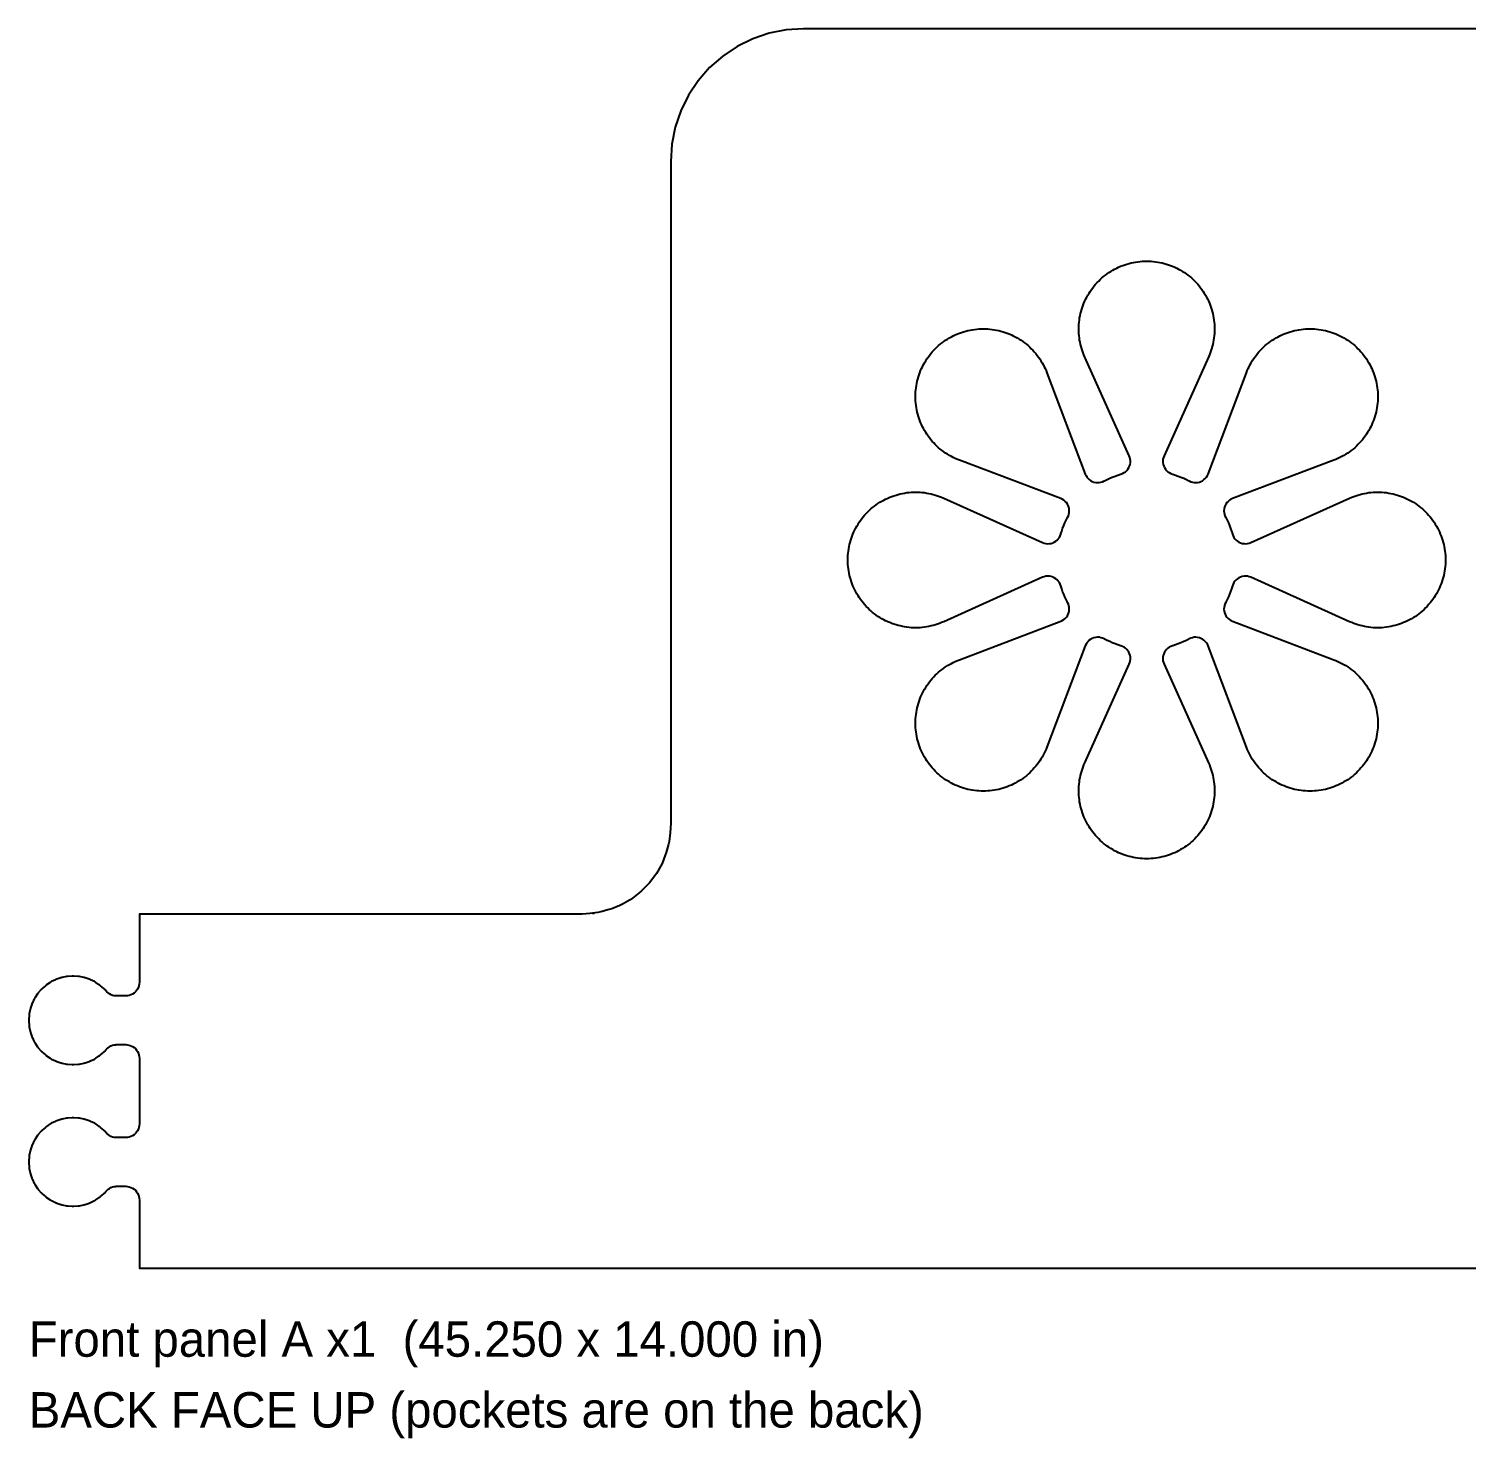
# Model space of a CAD drawing. Header units: inches. Extents: x 0 to 45.2, y -1.9 to 14.
# Drawn here: x 0 to 16.23, y -1.92 to 14 of the extents above; entities that cross this region are included whole.
import ezdxf

# ---------------------------------------------------------------- set-up
doc = ezdxf.new("R2010")
doc.units = ezdxf.units.IN
doc.header["$MEASUREMENT"] = 0
for name, color, linetype in [('CUT_INSIDE', 5, 'Continuous'), ('CUT_OUTSIDE', 1, 'Continuous'), ('LABEL', 3, 'Continuous')]:
    doc.layers.add(name, color=color, linetype=linetype)

msp = doc.modelspace()

# ---------------------------------------------------------------- linework, layer by layer
at = {"layer": 'CUT_INSIDE'}
msp.add_lwpolyline([(13.391, 5.366), (13.39, 5.341), (13.387, 5.316), (13.385, 5.291), (13.381, 5.267), (13.376, 5.242), (13.371, 5.217), (13.365, 5.193), (13.358, 5.169), (13.35, 5.145), (13.342, 5.122), (13.333, 5.098), (13.323, 5.075), (13.312, 5.052), (13.301, 5.03), (13.288, 5.008), (13.276, 4.987), (13.262, 4.966), (13.248, 4.945), (13.233, 4.925), (13.217, 4.905), (13.201, 4.886), (13.184, 4.868), (13.167, 4.85), (13.149, 4.832), (13.13, 4.815), (13.111, 4.799), (13.091, 4.783), (13.071, 4.768), (13.051, 4.754), (13.029, 4.741), (13.008, 4.728), (12.986, 4.716), (12.964, 4.704), (12.941, 4.693), (12.918, 4.683), (12.895, 4.674), (12.871, 4.666), (12.847, 4.658), (12.823, 4.651), (12.799, 4.645), (12.774, 4.64), (12.75, 4.635), (12.725, 4.632), (12.7, 4.629), (12.675, 4.627), (12.65, 4.625), (12.625, 4.625), (12.6, 4.625), (12.575, 4.627), (12.55, 4.629), (12.525, 4.632), (12.5, 4.635), (12.475, 4.64), (12.451, 4.645), (12.426, 4.651), (12.402, 4.658), (12.378, 4.666), (12.355, 4.674), (12.331, 4.683), (12.308, 4.693), (12.286, 4.704), (12.263, 4.716), (12.241, 4.728), (12.22, 4.741), (12.199, 4.754), (12.178, 4.768), (12.158, 4.783), (12.138, 4.799), (12.119, 4.815), (12.101, 4.832), (12.083, 4.85), (12.065, 4.868), (12.048, 4.886), (12.032, 4.905), (12.017, 4.925), (12.002, 4.945), (11.987, 4.966), (11.974, 4.987), (11.961, 5.008), (11.949, 5.03), (11.937, 5.052), (11.927, 5.075), (11.917, 5.098), (11.907, 5.122), (11.899, 5.145), (11.891, 5.169), (11.884, 5.193), (11.878, 5.217), (11.873, 5.242), (11.868, 5.267), (11.865, 5.291), (11.862, 5.316), (11.86, 5.341), (11.859, 5.366), (11.858, 5.392), (11.859, 5.417), (11.86, 5.442), (11.862, 5.467), (11.865, 5.492), (11.868, 5.516), (11.873, 5.541), (11.878, 5.566), (11.884, 5.59), (11.891, 5.614), (11.899, 5.638), (11.907, 5.661), (11.917, 5.685), (11.927, 5.709), (12.429, 6.824), (12.436, 6.842), (12.44, 6.862), (12.442, 6.881), (12.441, 6.901), (12.438, 6.921), (12.432, 6.94), (12.424, 6.957), (12.413, 6.974), (12.4, 6.989), (12.386, 7.003), (12.369, 7.014), (12.352, 7.023), (12.333, 7.03), (12.331, 7.03), (12.299, 7.041), (12.268, 7.052), (12.237, 7.064), (12.207, 7.077), (12.177, 7.091), (12.147, 7.106), (12.145, 7.108), (12.127, 7.116), (12.108, 7.122), (12.088, 7.126), (12.069, 7.127), (12.049, 7.125), (12.03, 7.121), (12.011, 7.114), (11.994, 7.105), (11.977, 7.093), (11.963, 7.08), (11.95, 7.065), (11.94, 7.048), (11.932, 7.03), (11.498, 5.887), (11.488, 5.862), (11.478, 5.839), (11.468, 5.817), (11.456, 5.794), (11.444, 5.772), (11.431, 5.751), (11.417, 5.73), (11.403, 5.709), (11.388, 5.689), (11.373, 5.669), (11.356, 5.65), (11.34, 5.632), (11.322, 5.614), (11.304, 5.596), (11.286, 5.579), (11.266, 5.563), (11.247, 5.547), (11.227, 5.532), (11.206, 5.518), (11.185, 5.505), (11.163, 5.492), (11.141, 5.48), (11.119, 5.468), (11.097, 5.457), (11.073, 5.447), (11.05, 5.438), (11.027, 5.43), (11.003, 5.422), (10.979, 5.415), (10.954, 5.409), (10.93, 5.404), (10.905, 5.399), (10.88, 5.396), (10.855, 5.393), (10.83, 5.391), (10.805, 5.389), (10.78, 5.389), (10.755, 5.389), (10.73, 5.391), (10.705, 5.393), (10.68, 5.396), (10.655, 5.399), (10.631, 5.404), (10.606, 5.409), (10.582, 5.415), (10.558, 5.422), (10.534, 5.43), (10.51, 5.438), (10.487, 5.447), (10.464, 5.457), (10.441, 5.468), (10.419, 5.48), (10.397, 5.492), (10.375, 5.505), (10.354, 5.518), (10.334, 5.532), (10.314, 5.547), (10.294, 5.563), (10.275, 5.579), (10.256, 5.596), (10.238, 5.614), (10.221, 5.632), (10.204, 5.65), (10.188, 5.669), (10.172, 5.689), (10.157, 5.709), (10.143, 5.73), (10.129, 5.751), (10.116, 5.772), (10.104, 5.794), (10.093, 5.817), (10.082, 5.839), (10.072, 5.862), (10.063, 5.886), (10.054, 5.909), (10.047, 5.933), (10.04, 5.957), (10.034, 5.981), (10.028, 6.006), (10.024, 6.031), (10.02, 6.055), (10.017, 6.08), (10.015, 6.105), (10.014, 6.13), (10.014, 6.156), (10.014, 6.181), (10.015, 6.206), (10.017, 6.231), (10.02, 6.256), (10.024, 6.28), (10.028, 6.305), (10.034, 6.33), (10.04, 6.354), (10.047, 6.378), (10.054, 6.402), (10.063, 6.426), (10.072, 6.449), (10.082, 6.472), (10.093, 6.495), (10.104, 6.517), (10.116, 6.539), (10.129, 6.56), (10.143, 6.581), (10.157, 6.602), (10.172, 6.622), (10.188, 6.642), (10.204, 6.661), (10.221, 6.679), (10.238, 6.697), (10.256, 6.715), (10.275, 6.732), (10.294, 6.748), (10.314, 6.764), (10.334, 6.779), (10.354, 6.793), (10.375, 6.806), (10.397, 6.819), (10.419, 6.831), (10.441, 6.843), (10.464, 6.854), (10.487, 6.864), (10.512, 6.873), (11.654, 7.307), (11.672, 7.315), (11.689, 7.326), (11.704, 7.338), (11.718, 7.353), (11.729, 7.369), (11.738, 7.386), (11.745, 7.405), (11.75, 7.424), (11.751, 7.444), (11.75, 7.464), (11.747, 7.483), (11.741, 7.502), (11.732, 7.52), (11.731, 7.522), (11.716, 7.552), (11.702, 7.582), (11.689, 7.612), (11.676, 7.643), (11.665, 7.674), (11.655, 7.706), (11.654, 7.708), (11.648, 7.727), (11.639, 7.745), (11.627, 7.761), (11.614, 7.775), (11.599, 7.788), (11.582, 7.799), (11.564, 7.807), (11.545, 7.813), (11.526, 7.816), (11.506, 7.817), (11.486, 7.815), (11.467, 7.811), (11.449, 7.804), (10.334, 7.302), (10.309, 7.292), (10.286, 7.283), (10.263, 7.274), (10.239, 7.267), (10.215, 7.26), (10.19, 7.254), (10.166, 7.248), (10.141, 7.244), (10.116, 7.24), (10.091, 7.237), (10.066, 7.235), (10.041, 7.234), (10.016, 7.234), (9.991, 7.234), (9.966, 7.235), (9.941, 7.237), (9.916, 7.24), (9.891, 7.244), (9.867, 7.248), (9.842, 7.254), (9.818, 7.26), (9.794, 7.267), (9.77, 7.274), (9.746, 7.283), (9.723, 7.292), (9.7, 7.302), (9.677, 7.313), (9.655, 7.324), (9.633, 7.336), (9.611, 7.349), (9.59, 7.363), (9.57, 7.377), (9.55, 7.392), (9.53, 7.408), (9.511, 7.424), (9.492, 7.441), (9.474, 7.458), (9.457, 7.476), (9.44, 7.495), (9.424, 7.514), (9.408, 7.533), (9.393, 7.554), (9.379, 7.574), (9.365, 7.595), (9.352, 7.617), (9.34, 7.639), (9.329, 7.661), (9.318, 7.684), (9.308, 7.707), (9.299, 7.73), (9.29, 7.754), (9.283, 7.778), (9.276, 7.802), (9.27, 7.826), (9.264, 7.85), (9.26, 7.875), (9.256, 7.9), (9.253, 7.925), (9.251, 7.95), (9.25, 7.975), (9.25, 8), (9.25, 8.025), (9.251, 8.05), (9.253, 8.075), (9.256, 8.1), (9.26, 8.125), (9.264, 8.15), (9.27, 8.174), (9.276, 8.198), (9.283, 8.222), (9.29, 8.246), (9.299, 8.27), (9.308, 8.293), (9.318, 8.316), (9.329, 8.339), (9.34, 8.361), (9.352, 8.383), (9.365, 8.405), (9.379, 8.426), (9.393, 8.446), (9.408, 8.467), (9.424, 8.486), (9.44, 8.505), (9.457, 8.524), (9.474, 8.542), (9.492, 8.559), (9.511, 8.576), (9.53, 8.592), (9.55, 8.608), (9.57, 8.623), (9.59, 8.637), (9.611, 8.651), (9.633, 8.664), (9.655, 8.676), (9.677, 8.687), (9.7, 8.698), (9.723, 8.708), (9.746, 8.717), (9.77, 8.726), (9.794, 8.733), (9.818, 8.74), (9.842, 8.746), (9.867, 8.752), (9.891, 8.756), (9.916, 8.76), (9.941, 8.763), (9.966, 8.765), (9.991, 8.766), (10.016, 8.766), (10.041, 8.766), (10.066, 8.765), (10.091, 8.763), (10.116, 8.76), (10.141, 8.756), (10.166, 8.752), (10.19, 8.746), (10.215, 8.74), (10.239, 8.733), (10.263, 8.726), (10.286, 8.717), (10.309, 8.708), (10.334, 8.698), (11.449, 8.196), (11.467, 8.189), (11.486, 8.185), (11.506, 8.183), (11.526, 8.184), (11.545, 8.187), (11.564, 8.193), (11.582, 8.201), (11.599, 8.212), (11.614, 8.225), (11.627, 8.239), (11.639, 8.255), (11.648, 8.273), (11.654, 8.292), (11.655, 8.294), (11.665, 8.326), (11.676, 8.357), (11.689, 8.388), (11.702, 8.418), (11.716, 8.448), (11.731, 8.478), (11.732, 8.48), (11.741, 8.498), (11.747, 8.517), (11.75, 8.536), (11.751, 8.556), (11.75, 8.576), (11.745, 8.595), (11.738, 8.614), (11.729, 8.631), (11.718, 8.647), (11.704, 8.662), (11.689, 8.674), (11.672, 8.685), (11.654, 8.693), (10.512, 9.127), (10.487, 9.136), (10.464, 9.146), (10.441, 9.157), (10.419, 9.169), (10.397, 9.181), (10.375, 9.194), (10.354, 9.207), (10.334, 9.221), (10.314, 9.236), (10.294, 9.252), (10.275, 9.268), (10.256, 9.285), (10.238, 9.303), (10.221, 9.321), (10.204, 9.339), (10.188, 9.358), (10.172, 9.378), (10.157, 9.398), (10.143, 9.419), (10.129, 9.44), (10.116, 9.461), (10.104, 9.483), (10.093, 9.505), (10.082, 9.528), (10.072, 9.551), (10.063, 9.574), (10.054, 9.598), (10.047, 9.622), (10.04, 9.646), (10.034, 9.67), (10.028, 9.695), (10.024, 9.72), (10.02, 9.744), (10.017, 9.769), (10.015, 9.794), (10.014, 9.819), (10.014, 9.844), (10.014, 9.87), (10.015, 9.895), (10.017, 9.92), (10.02, 9.945), (10.024, 9.969), (10.028, 9.994), (10.034, 10.019), (10.04, 10.043), (10.047, 10.067), (10.054, 10.091), (10.063, 10.114), (10.072, 10.138), (10.082, 10.161), (10.093, 10.183), (10.104, 10.206), (10.116, 10.228), (10.129, 10.249), (10.143, 10.27), (10.157, 10.291), (10.172, 10.311), (10.188, 10.331), (10.204, 10.35), (10.221, 10.368), (10.238, 10.386), (10.256, 10.404), (10.275, 10.421), (10.294, 10.437), (10.314, 10.453), (10.334, 10.468), (10.354, 10.482), (10.375, 10.495), (10.397, 10.508), (10.419, 10.52), (10.441, 10.532), (10.464, 10.543), (10.487, 10.553), (10.51, 10.562), (10.534, 10.57), (10.558, 10.578), (10.582, 10.585), (10.606, 10.591), (10.631, 10.596), (10.655, 10.601), (10.68, 10.604), (10.705, 10.607), (10.73, 10.609), (10.755, 10.611), (10.78, 10.611), (10.805, 10.611), (10.83, 10.609), (10.855, 10.607), (10.88, 10.604), (10.905, 10.601), (10.93, 10.596), (10.954, 10.591), (10.979, 10.585), (11.003, 10.578), (11.027, 10.57), (11.05, 10.562), (11.073, 10.553), (11.097, 10.543), (11.119, 10.532), (11.141, 10.52), (11.163, 10.508), (11.185, 10.495), (11.206, 10.482), (11.227, 10.468), (11.247, 10.453), (11.266, 10.437), (11.286, 10.421), (11.304, 10.404), (11.322, 10.386), (11.34, 10.368), (11.356, 10.35), (11.373, 10.331), (11.388, 10.311), (11.403, 10.291), (11.417, 10.27), (11.431, 10.249), (11.444, 10.228), (11.456, 10.206), (11.468, 10.183), (11.478, 10.161), (11.488, 10.138), (11.498, 10.113), (11.932, 8.97), (11.94, 8.952), (11.95, 8.935), (11.963, 8.92), (11.977, 8.907), (11.994, 8.895), (12.011, 8.886), (12.03, 8.879), (12.049, 8.875), (12.069, 8.873), (12.088, 8.874), (12.108, 8.878), (12.127, 8.884), (12.145, 8.892), (12.147, 8.894), (12.177, 8.909), (12.207, 8.923), (12.237, 8.936), (12.268, 8.948), (12.299, 8.959), (12.331, 8.97), (12.333, 8.97), (12.352, 8.977), (12.369, 8.986), (12.386, 8.997), (12.4, 9.011), (12.413, 9.026), (12.424, 9.043), (12.432, 9.06), (12.438, 9.079), (12.441, 9.099), (12.442, 9.119), (12.44, 9.138), (12.436, 9.158), (12.429, 9.176), (11.927, 10.291), (11.917, 10.315), (11.907, 10.339), (11.899, 10.362), (11.891, 10.386), (11.884, 10.41), (11.878, 10.434), (11.873, 10.459), (11.868, 10.484), (11.865, 10.508), (11.862, 10.533), (11.86, 10.558), (11.859, 10.583), (11.858, 10.608), (11.859, 10.634), (11.86, 10.659), (11.862, 10.684), (11.865, 10.709), (11.868, 10.733), (11.873, 10.758), (11.878, 10.783), (11.884, 10.807), (11.891, 10.831), (11.899, 10.855), (11.907, 10.878), (11.917, 10.902), (11.927, 10.925), (11.937, 10.948), (11.949, 10.97), (11.961, 10.992), (11.974, 11.013), (11.987, 11.034), (12.002, 11.055), (12.017, 11.075), (12.032, 11.095), (12.048, 11.114), (12.065, 11.132), (12.083, 11.15), (12.101, 11.168), (12.119, 11.185), (12.138, 11.201), (12.158, 11.217), (12.178, 11.232), (12.199, 11.246), (12.22, 11.259), (12.241, 11.272), (12.263, 11.284), (12.286, 11.296), (12.308, 11.307), (12.331, 11.317), (12.355, 11.326), (12.378, 11.334), (12.402, 11.342), (12.426, 11.349), (12.451, 11.355), (12.475, 11.36), (12.5, 11.365), (12.525, 11.368), (12.55, 11.371), (12.575, 11.373), (12.6, 11.375), (12.625, 11.375), (12.65, 11.375), (12.675, 11.373), (12.7, 11.371), (12.725, 11.368), (12.75, 11.365), (12.774, 11.36), (12.799, 11.355), (12.823, 11.349), (12.847, 11.342), (12.871, 11.334), (12.895, 11.326), (12.918, 11.317), (12.941, 11.307), (12.964, 11.296), (12.986, 11.284), (13.008, 11.272), (13.029, 11.259), (13.051, 11.246), (13.071, 11.232), (13.091, 11.217), (13.111, 11.201), (13.13, 11.185), (13.149, 11.168), (13.167, 11.15), (13.184, 11.132), (13.201, 11.114), (13.217, 11.095), (13.233, 11.075), (13.248, 11.055), (13.262, 11.034), (13.276, 11.013), (13.288, 10.992), (13.301, 10.97), (13.312, 10.948), (13.323, 10.925), (13.333, 10.902), (13.342, 10.878), (13.35, 10.855), (13.358, 10.831), (13.365, 10.807), (13.371, 10.783), (13.376, 10.758), (13.381, 10.733), (13.385, 10.709), (13.387, 10.684), (13.39, 10.659), (13.391, 10.634), (13.391, 10.608), (13.391, 10.583), (13.39, 10.558), (13.387, 10.533), (13.385, 10.508), (13.381, 10.484), (13.376, 10.459), (13.371, 10.434), (13.365, 10.41), (13.358, 10.386), (13.35, 10.362), (13.342, 10.339), (13.333, 10.315), (13.322, 10.291), (12.821, 9.176), (12.814, 9.158), (12.809, 9.138), (12.807, 9.119), (12.808, 9.099), (12.812, 9.079), (12.817, 9.06), (12.826, 9.043), (12.836, 9.026), (12.849, 9.011), (12.864, 8.997), (12.88, 8.986), (12.898, 8.977), (12.916, 8.97), (12.919, 8.97), (12.95, 8.959), (12.982, 8.948), (13.012, 8.936), (13.043, 8.923), (13.073, 8.909), (13.102, 8.894), (13.105, 8.892), (13.123, 8.884), (13.141, 8.878), (13.161, 8.874), (13.181, 8.873), (13.2, 8.875), (13.22, 8.879), (13.238, 8.886), (13.256, 8.895), (13.272, 8.907), (13.286, 8.92), (13.299, 8.935), (13.31, 8.952), (13.318, 8.97), (13.751, 10.113), (13.761, 10.138), (13.771, 10.161), (13.782, 10.183), (13.793, 10.206), (13.805, 10.228), (13.818, 10.249), (13.832, 10.27), (13.846, 10.291), (13.861, 10.311), (13.877, 10.331), (13.893, 10.35), (13.91, 10.368), (13.927, 10.386), (13.945, 10.404), (13.964, 10.421), (13.983, 10.437), (14.003, 10.453), (14.023, 10.468), (14.043, 10.482), (14.064, 10.495), (14.086, 10.508), (14.108, 10.52), (14.13, 10.532), (14.153, 10.543), (14.176, 10.553), (14.199, 10.562), (14.223, 10.57), (14.247, 10.578), (14.271, 10.585), (14.295, 10.591), (14.32, 10.596), (14.344, 10.601), (14.369, 10.604), (14.394, 10.607), (14.419, 10.609), (14.444, 10.611), (14.469, 10.611), (14.494, 10.611), (14.519, 10.609), (14.544, 10.607), (14.569, 10.604), (14.594, 10.601), (14.619, 10.596), (14.643, 10.591), (14.668, 10.585), (14.692, 10.578), (14.716, 10.57), (14.739, 10.562), (14.762, 10.553), (14.785, 10.543), (14.808, 10.532), (14.83, 10.52), (14.852, 10.508), (14.874, 10.495), (14.895, 10.482), (14.916, 10.468), (14.936, 10.453), (14.955, 10.437), (14.975, 10.421), (14.993, 10.404), (15.011, 10.386), (15.029, 10.368), (15.045, 10.35), (15.062, 10.331), (15.077, 10.311), (15.092, 10.291), (15.106, 10.27), (15.12, 10.249), (15.133, 10.228), (15.145, 10.206), (15.157, 10.183), (15.167, 10.161), (15.177, 10.138), (15.187, 10.114), (15.195, 10.091), (15.203, 10.067), (15.21, 10.043), (15.216, 10.019), (15.221, 9.994), (15.225, 9.969), (15.229, 9.945), (15.232, 9.92), (15.234, 9.895), (15.235, 9.87), (15.236, 9.844), (15.235, 9.819), (15.234, 9.794), (15.232, 9.769), (15.229, 9.744), (15.225, 9.72), (15.221, 9.695), (15.216, 9.67), (15.21, 9.646), (15.203, 9.622), (15.195, 9.598), (15.187, 9.574), (15.177, 9.551), (15.167, 9.528), (15.157, 9.505), (15.145, 9.483), (15.133, 9.461), (15.12, 9.44), (15.106, 9.419), (15.092, 9.398), (15.077, 9.378), (15.062, 9.358), (15.045, 9.339), (15.029, 9.321), (15.011, 9.303), (14.993, 9.285), (14.975, 9.268), (14.955, 9.252), (14.936, 9.236), (14.916, 9.221), (14.895, 9.207), (14.874, 9.194), (14.852, 9.181), (14.83, 9.169), (14.808, 9.157), (14.785, 9.146), (14.762, 9.136), (14.738, 9.127), (13.595, 8.693), (13.577, 8.685), (13.56, 8.674), (13.545, 8.662), (13.531, 8.647), (13.52, 8.631), (13.511, 8.614), (13.504, 8.595), (13.5, 8.576), (13.498, 8.556), (13.499, 8.536), (13.502, 8.517), (13.509, 8.498), (13.517, 8.48), (13.518, 8.478), (13.533, 8.448), (13.548, 8.418), (13.561, 8.388), (13.573, 8.357), (13.584, 8.326), (13.594, 8.294), (13.595, 8.292), (13.602, 8.273), (13.611, 8.255), (13.622, 8.239), (13.635, 8.225), (13.651, 8.212), (13.667, 8.201), (13.685, 8.193), (13.704, 8.187), (13.724, 8.184), (13.743, 8.183), (13.763, 8.185), (13.782, 8.189), (13.801, 8.196), (14.916, 8.698), (14.94, 8.708), (14.963, 8.717), (14.987, 8.726), (15.011, 8.733), (15.035, 8.74), (15.059, 8.746), (15.084, 8.752), (15.108, 8.756), (15.133, 8.76), (15.158, 8.763), (15.183, 8.765), (15.208, 8.766), (15.233, 8.766), (15.258, 8.766), (15.283, 8.765), (15.308, 8.763), (15.333, 8.76), (15.358, 8.756), (15.383, 8.752), (15.407, 8.746), (15.432, 8.74), (15.456, 8.733), (15.48, 8.726), (15.503, 8.717), (15.526, 8.708), (15.549, 8.698), (15.572, 8.687), (15.594, 8.676), (15.616, 8.664), (15.638, 8.651), (15.659, 8.637), (15.68, 8.623), (15.7, 8.608), (15.719, 8.592), (15.739, 8.576), (15.757, 8.559), (15.775, 8.542), (15.793, 8.524), (15.809, 8.505), (15.826, 8.486), (15.841, 8.467), (15.856, 8.446), (15.87, 8.426), (15.884, 8.405), (15.897, 8.383), (15.909, 8.361), (15.921, 8.339), (15.931, 8.316), (15.941, 8.293), (15.951, 8.27), (15.959, 8.246), (15.967, 8.222), (15.974, 8.198), (15.98, 8.174), (15.985, 8.15), (15.989, 8.125), (15.993, 8.1), (15.996, 8.075), (15.998, 8.05), (15.999, 8.025), (16, 8), (15.999, 7.975), (15.998, 7.95), (15.996, 7.925), (15.993, 7.9), (15.989, 7.875), (15.985, 7.85), (15.98, 7.826), (15.974, 7.802), (15.967, 7.778), (15.959, 7.754), (15.951, 7.73), (15.941, 7.707), (15.931, 7.684), (15.921, 7.661), (15.909, 7.639), (15.897, 7.617), (15.884, 7.595), (15.87, 7.574), (15.856, 7.554), (15.841, 7.533), (15.826, 7.514), (15.809, 7.495), (15.793, 7.476), (15.775, 7.458), (15.757, 7.441), (15.739, 7.424), (15.719, 7.408), (15.7, 7.392), (15.68, 7.377), (15.659, 7.363), (15.638, 7.349), (15.616, 7.336), (15.594, 7.324), (15.572, 7.313), (15.549, 7.302), (15.526, 7.292), (15.503, 7.283), (15.48, 7.274), (15.456, 7.267), (15.432, 7.26), (15.407, 7.254), (15.383, 7.248), (15.358, 7.244), (15.333, 7.24), (15.308, 7.237), (15.283, 7.235), (15.258, 7.234), (15.233, 7.234), (15.208, 7.234), (15.183, 7.235), (15.158, 7.237), (15.133, 7.24), (15.108, 7.244), (15.084, 7.248), (15.059, 7.254), (15.035, 7.26), (15.011, 7.267), (14.987, 7.274), (14.963, 7.283), (14.94, 7.292), (14.916, 7.302), (13.801, 7.804), (13.782, 7.811), (13.763, 7.815), (13.743, 7.817), (13.724, 7.816), (13.704, 7.813), (13.685, 7.807), (13.667, 7.799), (13.651, 7.788), (13.635, 7.775), (13.622, 7.761), (13.611, 7.745), (13.602, 7.727), (13.595, 7.708), (13.594, 7.706), (13.584, 7.674), (13.573, 7.643), (13.561, 7.612), (13.548, 7.582), (13.533, 7.552), (13.518, 7.522), (13.517, 7.52), (13.509, 7.502), (13.502, 7.483), (13.499, 7.464), (13.498, 7.444), (13.5, 7.424), (13.504, 7.405), (13.511, 7.386), (13.52, 7.369), (13.531, 7.353), (13.545, 7.338), (13.56, 7.326), (13.577, 7.315), (13.595, 7.307), (14.738, 6.873), (14.762, 6.864), (14.785, 6.854), (14.808, 6.843), (14.83, 6.831), (14.852, 6.819), (14.874, 6.806), (14.895, 6.793), (14.916, 6.779), (14.936, 6.764), (14.955, 6.748), (14.975, 6.732), (14.993, 6.715), (15.011, 6.697), (15.029, 6.679), (15.045, 6.661), (15.062, 6.642), (15.077, 6.622), (15.092, 6.602), (15.106, 6.581), (15.12, 6.56), (15.133, 6.539), (15.145, 6.517), (15.157, 6.495), (15.167, 6.472), (15.177, 6.449), (15.187, 6.426), (15.195, 6.402), (15.203, 6.378), (15.21, 6.354), (15.216, 6.33), (15.221, 6.305), (15.225, 6.28), (15.229, 6.256), (15.232, 6.231), (15.234, 6.206), (15.235, 6.181), (15.236, 6.156), (15.235, 6.13), (15.234, 6.105), (15.232, 6.08), (15.229, 6.055), (15.225, 6.031), (15.221, 6.006), (15.216, 5.981), (15.21, 5.957), (15.203, 5.933), (15.195, 5.909), (15.187, 5.886), (15.177, 5.862), (15.167, 5.839), (15.157, 5.817), (15.145, 5.794), (15.133, 5.772), (15.12, 5.751), (15.106, 5.73), (15.092, 5.709), (15.077, 5.689), (15.062, 5.669), (15.045, 5.65), (15.029, 5.632), (15.011, 5.614), (14.993, 5.596), (14.975, 5.579), (14.955, 5.563), (14.936, 5.547), (14.916, 5.532), (14.895, 5.518), (14.874, 5.505), (14.852, 5.492), (14.83, 5.48), (14.808, 5.468), (14.785, 5.457), (14.762, 5.447), (14.739, 5.438), (14.716, 5.43), (14.692, 5.422), (14.668, 5.415), (14.643, 5.409), (14.619, 5.404), (14.594, 5.399), (14.569, 5.396), (14.544, 5.393), (14.519, 5.391), (14.494, 5.389), (14.469, 5.389), (14.444, 5.389), (14.419, 5.391), (14.394, 5.393), (14.369, 5.396), (14.344, 5.399), (14.32, 5.404), (14.295, 5.409), (14.271, 5.415), (14.247, 5.422), (14.223, 5.43), (14.199, 5.438), (14.176, 5.447), (14.153, 5.457), (14.13, 5.468), (14.108, 5.48), (14.086, 5.492), (14.064, 5.505), (14.043, 5.518), (14.023, 5.532), (14.003, 5.547), (13.983, 5.563), (13.964, 5.579), (13.945, 5.596), (13.927, 5.614), (13.91, 5.632), (13.893, 5.65), (13.877, 5.669), (13.861, 5.689), (13.846, 5.709), (13.832, 5.73), (13.818, 5.751), (13.805, 5.772), (13.793, 5.794), (13.782, 5.817), (13.771, 5.839), (13.761, 5.862), (13.751, 5.887), (13.318, 7.03), (13.31, 7.048), (13.299, 7.065), (13.286, 7.08), (13.272, 7.093), (13.256, 7.105), (13.238, 7.114), (13.22, 7.121), (13.2, 7.125), (13.181, 7.127), (13.161, 7.126), (13.141, 7.122), (13.123, 7.116), (13.105, 7.108), (13.102, 7.106), (13.073, 7.091), (13.043, 7.077), (13.012, 7.064), (12.982, 7.052), (12.95, 7.041), (12.919, 7.03), (12.916, 7.03), (12.898, 7.023), (12.88, 7.014), (12.864, 7.003), (12.849, 6.989), (12.836, 6.974), (12.826, 6.957), (12.817, 6.94), (12.812, 6.921), (12.808, 6.901), (12.807, 6.881), (12.809, 6.862), (12.814, 6.842), (12.821, 6.824), (13.322, 5.709), (13.333, 5.685), (13.342, 5.661), (13.35, 5.638), (13.358, 5.614), (13.365, 5.59), (13.371, 5.566), (13.376, 5.541), (13.381, 5.516), (13.385, 5.492), (13.387, 5.467), (13.39, 5.442), (13.391, 5.417), (13.391, 5.392)], close=True, dxfattribs=at)
at = {"layer": 'CUT_OUTSIDE'}
msp.add_lwpolyline([(45.25, 14), (11.25, 14), (8.75, 14), (8.554, 13.987), (8.361, 13.949), (8.176, 13.886), (8, 13.799), (7.837, 13.69), (7.689, 13.561), (7.56, 13.413), (7.451, 13.25), (7.364, 13.074), (7.301, 12.888), (7.263, 12.696), (7.25, 12.5), (7.25, 5.025), (7.248, 4.976), (7.244, 4.918), (7.232, 4.821), (7.225, 4.789), (7.2, 4.695), (7.189, 4.664), (7.152, 4.573), (7.137, 4.544), (7.088, 4.459), (7.07, 4.432), (7.011, 4.354), (6.989, 4.33), (6.92, 4.261), (6.895, 4.239), (6.818, 4.179), (6.79, 4.161), (6.706, 4.112), (6.676, 4.098), (6.586, 4.06), (6.555, 4.05), (6.46, 4.024), (6.428, 4.018), (6.367, 4.01), (6.387, 4.01), (6.38, 4.009), (6.25, 4), (2.25, 4), (1.255, 4), (1.25, 4), (1.25, 3.995), (1.25, 3.23), (1.248, 3.21), (1.244, 3.19), (1.238, 3.171), (1.229, 3.152), (1.218, 3.136), (1.204, 3.12), (1.189, 3.107), (1.172, 3.096), (1.154, 3.087), (1.135, 3.08), (1.115, 3.076), (1.095, 3.075), (0.998, 3.075), (0.989, 3.075), (0.983, 3.076), (0.965, 3.078), (0.946, 3.082), (0.929, 3.089), (0.912, 3.098), (0.896, 3.109), (0.882, 3.121), (0.88, 3.124), (0.873, 3.131), (0.858, 3.148), (0.857, 3.149), (0.856, 3.15), (0.855, 3.152), (0.851, 3.155), (0.85, 3.157), (0.849, 3.157), (0.847, 3.159), (0.81, 3.191), (0.808, 3.193), (0.808, 3.194), (0.806, 3.195), (0.802, 3.198), (0.8, 3.199), (0.799, 3.2), (0.797, 3.201), (0.756, 3.229), (0.754, 3.23), (0.754, 3.23), (0.751, 3.232), (0.748, 3.234), (0.745, 3.235), (0.745, 3.235), (0.743, 3.237), (0.698, 3.258), (0.696, 3.259), (0.695, 3.26), (0.693, 3.261), (0.689, 3.262), (0.687, 3.263), (0.686, 3.264), (0.683, 3.265), (0.637, 3.28), (0.634, 3.281), (0.634, 3.281), (0.631, 3.282), (0.627, 3.283), (0.624, 3.284), (0.624, 3.284), (0.621, 3.285), (0.573, 3.294), (0.57, 3.295), (0.57, 3.295), (0.567, 3.295), (0.563, 3.296), (0.56, 3.296), (0.559, 3.296), (0.557, 3.296), (0.508, 3.299), (0.505, 3.3), (0.504, 3.3), (0.502, 3.3), (0.498, 3.3), (0.495, 3.3), (0.494, 3.3), (0.492, 3.299), (0.442, 3.296), (0.44, 3.296), (0.439, 3.296), (0.437, 3.296), (0.432, 3.295), (0.43, 3.295), (0.429, 3.295), (0.427, 3.294), (0.378, 3.285), (0.376, 3.284), (0.375, 3.284), (0.372, 3.283), (0.368, 3.282), (0.366, 3.281), (0.365, 3.281), (0.363, 3.28), (0.316, 3.265), (0.313, 3.264), (0.313, 3.263), (0.31, 3.262), (0.306, 3.261), (0.304, 3.26), (0.303, 3.259), (0.301, 3.258), (0.257, 3.237), (0.255, 3.235), (0.254, 3.235), (0.252, 3.234), (0.248, 3.232), (0.246, 3.23), (0.245, 3.23), (0.243, 3.229), (0.202, 3.201), (0.2, 3.2), (0.199, 3.199), (0.197, 3.198), (0.194, 3.195), (0.192, 3.194), (0.191, 3.193), (0.189, 3.191), (0.152, 3.159), (0.15, 3.157), (0.15, 3.157), (0.148, 3.155), (0.145, 3.152), (0.143, 3.15), (0.143, 3.149), (0.141, 3.148), (0.108, 3.11), (0.107, 3.108), (0.106, 3.108), (0.105, 3.106), (0.102, 3.102), (0.1, 3.1), (0.1, 3.1), (0.099, 3.098), (0.071, 3.057), (0.07, 3.055), (0.069, 3.054), (0.068, 3.052), (0.066, 3.048), (0.065, 3.046), (0.064, 3.045), (0.063, 3.043), (0.041, 2.998), (0.04, 2.996), (0.04, 2.996), (0.039, 2.993), (0.037, 2.989), (0.036, 2.987), (0.036, 2.986), (0.035, 2.984), (0.019, 2.937), (0.018, 2.935), (0.018, 2.934), (0.018, 2.931), (0.016, 2.927), (0.016, 2.925), (0.016, 2.924), (0.015, 2.922), (0.006, 2.873), (0.005, 2.871), (0.005, 2.87), (0.005, 2.867), (0.004, 2.863), (0.004, 2.861), (0.004, 2.86), (0.003, 2.857), (0, 2.808), (0, 2.805), (0, 2.805), (0, 2.802), (0, 2.798), (0, 2.795), (0, 2.795), (0, 2.792), (0.003, 2.743), (0.004, 2.74), (0.004, 2.739), (0.004, 2.737), (0.005, 2.733), (0.005, 2.73), (0.005, 2.729), (0.006, 2.727), (0.015, 2.678), (0.016, 2.676), (0.016, 2.675), (0.016, 2.673), (0.018, 2.669), (0.018, 2.666), (0.018, 2.665), (0.019, 2.663), (0.035, 2.616), (0.036, 2.614), (0.036, 2.613), (0.037, 2.611), (0.039, 2.607), (0.04, 2.604), (0.04, 2.604), (0.041, 2.602), (0.063, 2.557), (0.064, 2.555), (0.065, 2.554), (0.066, 2.552), (0.068, 2.548), (0.069, 2.546), (0.07, 2.545), (0.071, 2.543), (0.099, 2.502), (0.1, 2.5), (0.1, 2.5), (0.102, 2.498), (0.105, 2.494), (0.106, 2.492), (0.107, 2.492), (0.108, 2.49), (0.141, 2.452), (0.143, 2.451), (0.143, 2.45), (0.145, 2.448), (0.148, 2.445), (0.15, 2.443), (0.15, 2.443), (0.152, 2.441), (0.189, 2.409), (0.191, 2.407), (0.192, 2.406), (0.194, 2.405), (0.197, 2.402), (0.199, 2.401), (0.2, 2.4), (0.202, 2.399), (0.243, 2.371), (0.245, 2.37), (0.246, 2.37), (0.248, 2.368), (0.252, 2.366), (0.254, 2.365), (0.255, 2.365), (0.257, 2.363), (0.301, 2.342), (0.303, 2.341), (0.304, 2.34), (0.306, 2.339), (0.31, 2.338), (0.313, 2.337), (0.313, 2.336), (0.316, 2.335), (0.363, 2.32), (0.365, 2.319), (0.366, 2.319), (0.368, 2.318), (0.372, 2.317), (0.375, 2.316), (0.376, 2.316), (0.378, 2.315), (0.427, 2.306), (0.429, 2.305), (0.43, 2.305), (0.432, 2.305), (0.437, 2.304), (0.439, 2.304), (0.44, 2.304), (0.442, 2.304), (0.492, 2.301), (0.494, 2.3), (0.495, 2.3), (0.498, 2.3), (0.502, 2.3), (0.504, 2.3), (0.505, 2.3), (0.508, 2.301), (0.557, 2.304), (0.559, 2.304), (0.56, 2.304), (0.563, 2.304), (0.567, 2.305), (0.57, 2.305), (0.57, 2.305), (0.573, 2.306), (0.621, 2.315), (0.624, 2.316), (0.624, 2.316), (0.627, 2.317), (0.631, 2.318), (0.634, 2.319), (0.634, 2.319), (0.637, 2.32), (0.683, 2.335), (0.686, 2.336), (0.687, 2.337), (0.689, 2.338), (0.693, 2.339), (0.695, 2.34), (0.696, 2.341), (0.698, 2.342), (0.743, 2.363), (0.745, 2.365), (0.745, 2.365), (0.748, 2.366), (0.751, 2.368), (0.754, 2.37), (0.754, 2.37), (0.756, 2.371), (0.797, 2.399), (0.799, 2.4), (0.8, 2.401), (0.802, 2.402), (0.806, 2.405), (0.808, 2.406), (0.808, 2.407), (0.81, 2.409), (0.847, 2.441), (0.849, 2.443), (0.85, 2.443), (0.851, 2.445), (0.855, 2.448), (0.856, 2.45), (0.857, 2.451), (0.858, 2.452), (0.872, 2.468), (0.878, 2.475), (0.882, 2.479), (0.896, 2.491), (0.912, 2.502), (0.928, 2.511), (0.946, 2.518), (0.964, 2.522), (0.983, 2.524), (0.987, 2.525), (0.996, 2.525), (1.095, 2.525), (1.115, 2.524), (1.135, 2.52), (1.154, 2.513), (1.172, 2.504), (1.189, 2.493), (1.204, 2.48), (1.218, 2.464), (1.229, 2.447), (1.238, 2.429), (1.244, 2.41), (1.248, 2.39), (1.25, 2.37), (1.25, 1.63), (1.248, 1.61), (1.244, 1.59), (1.238, 1.571), (1.229, 1.553), (1.218, 1.536), (1.204, 1.52), (1.189, 1.507), (1.172, 1.496), (1.154, 1.487), (1.135, 1.48), (1.115, 1.476), (1.095, 1.475), (0.997, 1.475), (0.988, 1.475), (0.983, 1.476), (0.964, 1.478), (0.946, 1.482), (0.928, 1.489), (0.912, 1.498), (0.896, 1.509), (0.882, 1.521), (0.88, 1.524), (0.873, 1.531), (0.858, 1.548), (0.857, 1.549), (0.856, 1.55), (0.855, 1.552), (0.851, 1.555), (0.85, 1.557), (0.849, 1.557), (0.847, 1.559), (0.81, 1.591), (0.808, 1.593), (0.808, 1.594), (0.806, 1.595), (0.802, 1.598), (0.8, 1.599), (0.799, 1.6), (0.797, 1.601), (0.756, 1.629), (0.754, 1.63), (0.754, 1.63), (0.751, 1.632), (0.748, 1.634), (0.745, 1.635), (0.745, 1.635), (0.743, 1.637), (0.698, 1.658), (0.696, 1.659), (0.695, 1.66), (0.693, 1.661), (0.689, 1.662), (0.687, 1.663), (0.686, 1.664), (0.683, 1.665), (0.637, 1.68), (0.634, 1.681), (0.634, 1.681), (0.631, 1.682), (0.627, 1.683), (0.624, 1.684), (0.624, 1.684), (0.621, 1.685), (0.573, 1.694), (0.57, 1.695), (0.57, 1.695), (0.567, 1.695), (0.563, 1.696), (0.56, 1.696), (0.559, 1.696), (0.557, 1.696), (0.508, 1.699), (0.505, 1.7), (0.504, 1.7), (0.502, 1.7), (0.498, 1.7), (0.495, 1.7), (0.494, 1.7), (0.492, 1.699), (0.442, 1.696), (0.44, 1.696), (0.439, 1.696), (0.437, 1.696), (0.432, 1.695), (0.43, 1.695), (0.429, 1.695), (0.427, 1.694), (0.378, 1.685), (0.376, 1.684), (0.375, 1.684), (0.372, 1.683), (0.368, 1.682), (0.366, 1.681), (0.365, 1.681), (0.363, 1.68), (0.316, 1.665), (0.313, 1.664), (0.313, 1.663), (0.31, 1.662), (0.306, 1.661), (0.304, 1.66), (0.303, 1.659), (0.301, 1.658), (0.257, 1.637), (0.255, 1.635), (0.254, 1.635), (0.252, 1.634), (0.248, 1.632), (0.246, 1.63), (0.245, 1.63), (0.243, 1.629), (0.202, 1.601), (0.2, 1.6), (0.199, 1.599), (0.197, 1.598), (0.194, 1.595), (0.192, 1.594), (0.191, 1.593), (0.189, 1.591), (0.152, 1.559), (0.15, 1.557), (0.15, 1.557), (0.148, 1.555), (0.145, 1.552), (0.143, 1.55), (0.143, 1.549), (0.141, 1.548), (0.108, 1.51), (0.107, 1.508), (0.106, 1.508), (0.105, 1.506), (0.102, 1.502), (0.1, 1.5), (0.1, 1.5), (0.099, 1.498), (0.071, 1.457), (0.07, 1.455), (0.069, 1.454), (0.068, 1.452), (0.066, 1.448), (0.065, 1.446), (0.064, 1.445), (0.063, 1.443), (0.041, 1.398), (0.04, 1.396), (0.04, 1.396), (0.039, 1.393), (0.037, 1.389), (0.036, 1.387), (0.036, 1.386), (0.035, 1.384), (0.019, 1.337), (0.018, 1.335), (0.018, 1.334), (0.018, 1.331), (0.016, 1.327), (0.016, 1.325), (0.016, 1.324), (0.015, 1.322), (0.006, 1.273), (0.005, 1.271), (0.005, 1.27), (0.005, 1.267), (0.004, 1.263), (0.004, 1.261), (0.004, 1.26), (0.003, 1.257), (0, 1.208), (0, 1.205), (0, 1.205), (0, 1.202), (0, 1.198), (0, 1.195), (0, 1.195), (0, 1.192), (0.003, 1.143), (0.004, 1.14), (0.004, 1.139), (0.004, 1.137), (0.005, 1.133), (0.005, 1.13), (0.005, 1.129), (0.006, 1.127), (0.015, 1.078), (0.016, 1.076), (0.016, 1.075), (0.016, 1.073), (0.018, 1.069), (0.018, 1.066), (0.018, 1.065), (0.019, 1.063), (0.035, 1.016), (0.036, 1.014), (0.036, 1.013), (0.037, 1.011), (0.039, 1.007), (0.04, 1.004), (0.04, 1.004), (0.041, 1.002), (0.063, 0.957), (0.064, 0.955), (0.065, 0.954), (0.066, 0.952), (0.068, 0.948), (0.069, 0.946), (0.07, 0.945), (0.071, 0.943), (0.099, 0.902), (0.1, 0.9), (0.1, 0.9), (0.102, 0.898), (0.105, 0.894), (0.106, 0.892), (0.107, 0.892), (0.108, 0.89), (0.141, 0.852), (0.143, 0.851), (0.143, 0.85), (0.145, 0.848), (0.148, 0.845), (0.15, 0.843), (0.15, 0.843), (0.152, 0.841), (0.189, 0.809), (0.191, 0.807), (0.192, 0.806), (0.194, 0.805), (0.197, 0.802), (0.199, 0.801), (0.2, 0.8), (0.202, 0.799), (0.243, 0.771), (0.245, 0.77), (0.246, 0.77), (0.248, 0.768), (0.252, 0.766), (0.254, 0.765), (0.255, 0.765), (0.257, 0.763), (0.301, 0.742), (0.303, 0.741), (0.304, 0.74), (0.306, 0.739), (0.31, 0.738), (0.313, 0.737), (0.313, 0.736), (0.316, 0.735), (0.363, 0.72), (0.365, 0.719), (0.366, 0.719), (0.368, 0.718), (0.372, 0.717), (0.375, 0.716), (0.376, 0.716), (0.378, 0.715), (0.427, 0.706), (0.429, 0.705), (0.43, 0.705), (0.432, 0.705), (0.437, 0.704), (0.439, 0.704), (0.44, 0.704), (0.442, 0.704), (0.492, 0.701), (0.494, 0.7), (0.495, 0.7), (0.498, 0.7), (0.502, 0.7), (0.504, 0.7), (0.505, 0.7), (0.508, 0.701), (0.557, 0.704), (0.559, 0.704), (0.56, 0.704), (0.563, 0.704), (0.567, 0.705), (0.57, 0.705), (0.57, 0.705), (0.573, 0.706), (0.621, 0.715), (0.624, 0.716), (0.624, 0.716), (0.627, 0.717), (0.631, 0.718), (0.634, 0.719), (0.634, 0.719), (0.637, 0.72), (0.683, 0.735), (0.686, 0.736), (0.687, 0.737), (0.689, 0.738), (0.693, 0.739), (0.695, 0.74), (0.696, 0.741), (0.698, 0.742), (0.743, 0.763), (0.745, 0.765), (0.745, 0.765), (0.748, 0.766), (0.751, 0.768), (0.754, 0.77), (0.754, 0.77), (0.756, 0.771), (0.797, 0.799), (0.799, 0.8), (0.8, 0.801), (0.802, 0.802), (0.806, 0.805), (0.808, 0.806), (0.808, 0.807), (0.81, 0.809), (0.847, 0.841), (0.849, 0.843), (0.85, 0.843), (0.851, 0.845), (0.855, 0.848), (0.856, 0.85), (0.857, 0.851), (0.858, 0.852), (0.872, 0.868), (0.878, 0.875), (0.882, 0.879), (0.896, 0.891), (0.912, 0.902), (0.928, 0.911), (0.946, 0.918), (0.964, 0.922), (0.983, 0.924), (0.987, 0.925), (0.996, 0.925), (1.095, 0.925), (1.115, 0.924), (1.135, 0.92), (1.154, 0.913), (1.172, 0.904), (1.189, 0.893), (1.204, 0.88), (1.218, 0.864), (1.229, 0.847), (1.238, 0.829), (1.244, 0.81), (1.248, 0.79), (1.25, 0.77), (1.25, 0.005), (1.25, 0), (1.255, 0), (2.25, 0), (45.25, 0)], dxfattribs=at)

# ---------------------------------------------------------------- texts
at = {"layer": 'LABEL'}
for s, p in [('Front panel A x1  (45.250 x 14.000 in)', (0, -1)), ('BACK FACE UP (pockets are on the back)', (0, -1.8))]:
    msp.add_text(s, height=0.4, dxfattribs=at).set_placement(p)

doc.saveas('drawing.dxf')
